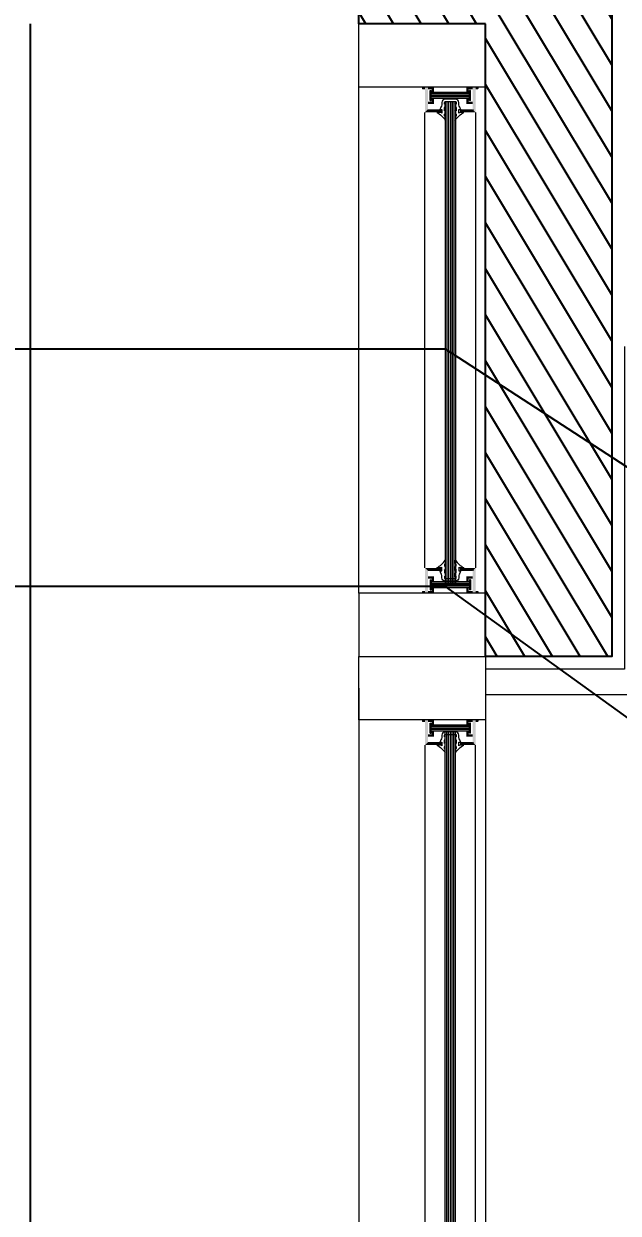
# Model space of a CAD drawing. Header units: inches. Extents: x 193287 to 241687, y 437648 to 550079.
# Drawn here: x 207929 to 208399, y 450696 to 451636 of the extents above; entities that cross this region are included whole.
import ezdxf

# ---------------------------------------------------------------- set-up
doc = ezdxf.new("R2010")
doc.units = ezdxf.units.IN
doc.header["$MEASUREMENT"] = 0
for name, color, linetype, lineweight in [('A-Dim-ID', 9, 'Continuous', 20), ('A-FLOR-SLAB', 5, 'Continuous', 40), ('A-GLAZ', 134, 'Continuous', 18), ('A-RNDR-ALUM', 1, 'Continuous', 9), ('A-RNDR-PT36', 253, 'Continuous', 20), ('CQ Marble', 6, 'Continuous', 0)]:
    doc.layers.add(name, color=color, linetype=linetype, lineweight=lineweight)
for name, color, linetype in [('CQ section wall', 3, 'Continuous'), ('CQ_callout', 34, 'Continuous'), ('Layer1', 1, 'Continuous'), ('xref grd floor$2$CQ Wall hatch_CHB', 8, 'Continuous')]:
    doc.layers.add(name, color=color, linetype=linetype)
doc.styles.add('ST9', font='romans.shx', dxfattribs={"width": 0.8})
doc.styles.get("Standard").update_dxf_attribs({"font": 'arial.ttf'})
doc.dimstyles.new('DIM-20', dxfattribs={"dimscale": 1000, "dimtxt": 0.044, "dimasz": 0.035, "dimexe": 0.022, "dimexo": 0.022, "dimgap": 0.022, "dimtad": 1, "dimdec": 0, "dimzin": 0, "dimdsep": 46, "dimtxsty": 'ST9', "dimblk1": 'ARCHTICK', "dimblk2": 'ARCHTICK', "dimsah": 1, "dimcen": 0.08800000000000001, "dimdle": 0.04, "dimclrd": 256, "dimclre": 256, "dimclrt": 3, "dimadec": 0, "dimazin": 0, "dimtfac": 1, "dimtdec": 0, "dimtix": 1, "dimtofl": 0, "dimtmove": 1, "dimatfit": 3, "dimldrblk": 'CLOSED', "dimfxl": 1, "dimtolj": 1, "dimtzin": 0, "dimarcsym": 0})
doc.dimstyles.get("Standard").update_dxf_attribs({"dimtxt": 0.18, "dimasz": 0.18, "dimexe": 0.18, "dimexo": 0.0625, "dimgap": 0.09, "dimtad": 0, "dimtih": 1, "dimtoh": 1, "dimdec": 4, "dimzin": 0, "dimdsep": 46, "dimtxsty": 'Standard', "dimcen": 0.09, "dimadec": 0, "dimazin": 0, "dimtfac": 1, "dimtdec": 4, "dimtofl": 0, "dimtmove": 0, "dimatfit": 3, "dimfxl": 1, "dimtolj": 1, "dimtzin": 0, "dimarcsym": 0})

# ---------------------------------------------------------------- blocks, each defined once
blk = doc.blocks.new('GLAZ-4')
at = {"layer": 'A-GLAZ'}
for p, q in [((-26.27995439554798, 2238.488124454743, -0.0007200283772306), (-26.27995596441906, 1858.556487338967, -0.0007200283772306)), ((-24.94528642599471, 2238.488124445256, -0.0007200283772306), (-24.94528799469117, 1858.556487348571, -0.0007200283772306)), ((-23.61061846354278, 2238.488124435709, -0.0007200283772306), (-23.61062003247207, 1858.556487358175, -0.0007200283772306)), ((-22.27595049346565, 2238.488124425872, -0.0007200283772306), (-22.2759520622203, 1858.55648736778, -0.0007200283772306)), ((-20.94128252391238, 2238.488124416617, -0.0007200283772306), (-20.94128409278346, 1858.556487377384, -0.0007200283772306)), ((-19.60661456146045, 2238.488124407071, -0.0007200283772306), (-19.60661613021511, 1858.556487386988, -0.0007200283772306)), ((-18.2719465913251, 2238.488124397351, -0.0007200283772306), (-18.27194810949731, 1858.556487396476, -0.0007200283772306)), ((-26.27995439438382, 561.5564422109746, -0.0014385510428366), (-26.27995596441906, 1741.488159153261, -0.0007200283772306)), ((-24.94528642483056, 561.5564422204625, -0.0014385510428366), (-24.9452879948076, 1741.488159143657, -0.0007200283772306)), ((-23.61061846243683, 561.5564422300084, -0.0014385510428366), (-23.61062003235566, 1741.488159133994, -0.0007200283772306)), ((-22.27595049241791, 561.5564422398456, -0.0014385510428366), (-22.2759520622203, 1741.48815912439, -0.0007200283772306)), ((-20.94128252274822, 561.5564422492172, -0.0014385510428366), (-20.94128409284167, 1741.48815911496, -0.0007200283772306)), ((-19.60661456023808, 561.5564422586467, -0.0014385510428366), (-19.60661613021511, 1741.48815910524, -0.0007200283772306)), ((-18.27194659027736, 561.5564422683092, -0.0014385510428366), (-18.27194810949731, 1741.488159095694, -0.0007200283772306))]:
    blk.add_line(p, q, dxfattribs=at)
at = {"layer": 'A-RNDR-ALUM'}
for p, q in [((-49.98927481868304, 1850.022308205138, -0.0041292365413113), (-49.98927179328166, 2250.022303576989, -0.0007200283772267)), ((-38.16279002366355, 2247.401229954034, -0.0007197793565846), (-37.49545604223385, 2247.401229949261, -0.0007197793565846)), ((-38.16279008093989, 2239.393222120649, -0.0007197793565846), (-38.16279002366355, 2247.401229954034, -0.0007197793565846)), ((-38.16279002360534, 2247.40122995287, -0.0007197793565846), (-37.49545604223385, 2247.401229948096, -0.0007197793565846)), ((-38.16279008088168, 2239.393222119601, -0.0007197793565846), (-38.16279002360534, 2247.40122995287, -0.0007197793565846)), ((-37.49545609951019, 2239.393222115992, -0.0007197793565846), (-37.49545604223385, 2247.401229949261, -0.0007197793565846)), ((-37.49545609951019, 2239.39322211477, -0.0007197793565846), (-37.49545604223385, 2247.401229948096, -0.0007197793565846)), ((-36.01705240318552, 2247.401229938667, -0.0007197793565846), (-35.34971841453808, 2247.401229934069, -0.0007197793565846)), ((-36.01705240324372, 2247.401229937445, -0.0007197793565846), (-35.34971841447987, 2247.401229932788, -0.0007197793565846)), ((-6.389109173323959, 2247.401229726849, -0.0007197793565846), (-7.056443162087816, 2247.40122973168, -0.0007197793565846)), ((-7.056443219422362, 2239.393221898354, -0.0007197793565846), (-7.056443162087816, 2247.40122973168, -0.0007197793565846)), ((-6.389109173556787, 2247.401229725511, -0.0007197793565846), (-7.056443162262437, 2247.401229730342, -0.0007197793565846)), ((-7.056443219655192, 2239.393221897015, -0.0007197793565846), (-7.056443162262437, 2247.401229730342, -0.0007197793565846)), ((-6.389109230658505, 2239.393221893406, -0.0007197793565846), (-6.389109173323959, 2247.401229726849, -0.0007197793565846)), ((-6.389109230716713, 2239.393221892358, -0.0007197793565846), (-6.389109173556787, 2247.401229725511, -0.0007197793565846)), ((49.98927492252551, 1850.022308205138, -0.0041292365413113), (49.98927813692715, 2250.044610656565, -0.0007199038669056)), ((-38.16279008093989, 2239.393222120649, -0.0007197793565846), (-37.49545609951019, 2239.393222115992, -0.0007197793565846)), ((-38.16279008088168, 2239.393222119601, -0.0007197793565846), (-37.49545609951019, 2239.39322211477, -0.0007197793565846)), ((-37.49545605422464, 2245.732895009569, -0.0007197793565846), (-7.056443174078593, 2245.732894792047, -0.0007197793565846)), ((-37.49545605428284, 2245.7328950105, -0.0007197793565846), (-7.056443174311423, 2245.73289479257, -0.0007197793565846)), ((-37.49545606254833, 2244.565060507099, -0.0007197793565846), (-7.056443182635121, 2244.565060288762, -0.0007197793565846)), ((-37.49545606249011, 2244.565060505993, -0.0007197793565846), (-7.056443182576912, 2244.565060288588, -0.0007197793565846)), ((-37.49545607093023, 2243.397226061672, -0.0007197793565846), (-7.0564431908424, 2243.397225843859, -0.0007197793565846)), ((-37.49545607093023, 2243.397226060624, -0.0007197793565846), (-7.056443190725986, 2243.397225842113, -0.0007197793565846)), ((-37.49545607931214, 2242.229391558154, -0.0007197793565846), (-7.056443199224303, 2242.229391339876, -0.0007197793565846)), ((-37.49545607937035, 2242.229391557048, -0.0007197793565846), (-7.056443199166097, 2242.229391338886, -0.0007197793565846)), ((-37.49545608751942, 2241.061557112669, -0.0007197793565846), (-7.056443207547997, 2241.06155689538, -0.0007197793565846)), ((-37.49545608751942, 2241.061557111447, -0.0007197793565846), (-7.056443207664414, 2241.061556894099, -0.0007197793565846)), ((-36.01705246052006, 2239.393222105457, -0.0007197793565846), (-35.34971847163979, 2239.393222100684, -0.0007197793565846)), ((-36.01705246052006, 2239.393222104176, -0.0007197793565846), (-35.34971847181441, 2239.393222099461, -0.0007197793565846)), ((-6.389109230658505, 2239.393221893406, -0.0007197793565846), (-7.056443219422362, 2239.393221898354, -0.0007197793565846)), ((-6.389109230716713, 2239.393221892358, -0.0007197793565846), (-7.056443219655192, 2239.393221897015, -0.0007197793565846)), ((-38.16279008070706, 1860.651389662467, -0.0007197793565846), (-37.49545609927736, 1860.65138966724, -0.0007197793565846)), ((-38.16279008070706, 1860.651389662467, -0.0007197793565846), (-38.16279002343072, 1852.643381829315, -0.0007197793565846)), ((-38.16279008076526, 1860.651389663631, -0.0007197793565846), (-37.49545609939378, 1860.651389668463, -0.0007197793565846)), ((-38.16279008076526, 1860.651389663631, -0.0007197793565846), (-38.16279002354713, 1852.643381830304, -0.0007197793565846)), ((-38.16279002343072, 1852.643381829315, -0.0007197793565846), (-37.49545604200103, 1852.643381833972, -0.0007197793565846)), ((-38.16279002354713, 1852.643381830304, -0.0007197793565846), (-37.49545604217565, 1852.643381835077, -0.0007197793565846)), ((-37.49545609927736, 1860.65138966724, -0.0007197793565846), (-37.49545604200103, 1852.643381833972, -0.0007197793565846)), ((-37.49545609939378, 1860.651389668463, -0.0007197793565846), (-37.49545604217565, 1852.643381835077, -0.0007197793565846)), ((-37.49545608746121, 1858.983054670505, -0.0007197793565846), (-7.056443207489793, 1858.983054887794, -0.0007197793565846)), ((-37.495456087403, 1858.983054671844, -0.0007197793565846), (-7.056443207431581, 1858.983054889133, -0.0007197793565846)), ((-37.4954560791375, 1857.815220225137, -0.0007197793565846), (-7.056443199107889, 1857.815220443357, -0.0007197793565846)), ((-37.4954560791375, 1857.815220226126, -0.0007197793565846), (-7.056443199166097, 1857.815220444463, -0.0007197793565846)), ((-37.49545607087203, 1856.647385721618, -0.0007197793565846), (-7.056443190667777, 1856.647385939315, -0.0007197793565846)), ((-37.4954560706974, 1856.647385722608, -0.0007197793565846), (-7.056443190667777, 1856.647385941294, -0.0007197793565846)), ((-37.49545606254833, 1855.479551276192, -0.0007197793565846), (-7.05644318240229, 1855.479551494471, -0.0007197793565846)), ((-37.49545606249011, 1855.479551277239, -0.0007197793565846), (-7.056443182460497, 1855.479551494529, -0.0007197793565846)), ((-37.49545605416643, 1854.311716773663, -0.0007197793565846), (-7.056443174020388, 1854.311716991128, -0.0007197793565846)), ((-37.49545605405001, 1854.311716772791, -0.0007197793565846), (-7.056443174195008, 1854.311716990778, -0.0007197793565846)), ((-36.01705246040365, 1860.651389677776, -0.0007197793565846), (-35.34971847158157, 1860.651389682607, -0.0007197793565846)), ((-36.01705246046186, 1860.651389679057, -0.0007197793565846), (-35.34971847181441, 1860.651389683713, -0.0007197793565846)), ((-36.0170524030691, 1852.643381844391, -0.0007197793565846), (-35.34971841436345, 1852.643381849164, -0.0007197793565846)), ((-36.01705240312732, 1852.643381845788, -0.0007197793565846), (-35.34971841436345, 1852.643381850503, -0.0007197793565846)), ((-6.389109230542087, 1860.651389889827, -0.0007197793565846), (-7.056443219364156, 1860.651389884937, -0.0007197793565846)), ((-7.056443219364156, 1860.651389884937, -0.0007197793565846), (-7.056443162087816, 1852.64338205161, -0.0007197793565846)), ((-6.389109230600297, 1860.651389890816, -0.0007197793565846), (-7.056443219305947, 1860.651389886217, -0.0007197793565846)), ((-7.056443219305947, 1860.651389886217, -0.0007197793565846), (-7.056443162146023, 1852.643382052949, -0.0007197793565846)), ((-6.389109173323959, 1852.643382056383, -0.0007197793565846), (-7.056443162087816, 1852.64338205161, -0.0007197793565846)), ((-6.389109173440374, 1852.64338205778, -0.0007197793565846), (-7.056443162146023, 1852.643382052949, -0.0007197793565846)), ((-6.389109230542087, 1860.651389889827, -0.0007197793565846), (-6.389109173323959, 1852.643382056383, -0.0007197793565846)), ((-6.389109230600297, 1860.651389890816, -0.0007197793565846), (-6.389109173440374, 1852.64338205778, -0.0007197793565846)), ((-49.98927481874124, 1775.000035837118, -0.0041292365413113), (-49.98927179211751, 550.0222630887874, -0.0014385510428326)), ((49.98927492240909, 1775.022342916752, -0.0041291120309863), (49.98927813803311, 549.9999560091528, -0.0014384265325116)), ((-38.16279002331429, 1747.401264662971, -0.0007197793565846), (-37.49545604211744, 1747.401264658256, -0.0007197793565846)), ((-38.16279008070706, 1739.39325682976, -0.0007197793565846), (-38.16279002331429, 1747.401264662971, -0.0007197793565846)), ((-38.16279002337251, 1747.401264661865, -0.0007197793565846), (-37.49545604211744, 1747.40126465715, -0.0007197793565846)), ((-38.16279008076526, 1739.393256828538, -0.0007197793565846), (-38.16279002337251, 1747.401264661865, -0.0007197793565846)), ((-38.16279008070706, 1739.39325682976, -0.0007197793565846), (-37.495456099452, 1739.393256824871, -0.0007197793565846)), ((-38.16279008076526, 1739.393256828538, -0.0007197793565846), (-37.49545609951019, 1739.393256823707, -0.0007197793565846)), ((-37.495456099452, 1739.393256824871, -0.0007197793565846), (-37.49545604211744, 1747.401264658256, -0.0007197793565846)), ((-37.49545609951019, 1739.393256823707, -0.0007197793565846), (-37.49545604211744, 1747.40126465715, -0.0007197793565846)), ((-37.49545605422464, 1745.732929718622, -0.0007197793565846), (-7.056443174078593, 1745.732929500984, -0.0007197793565846)), ((-37.49545605405001, 1745.732929719379, -0.0007197793565846), (-7.056443174195008, 1745.732929501449, -0.0007197793565846)), ((-37.49545606260654, 1744.565095215978, -0.0007197793565846), (-7.05644318240229, 1744.565094997641, -0.0007197793565846)), ((-37.49545606249011, 1744.56509521493, -0.0007197793565846), (-7.05644318240229, 1744.565094997524, -0.0007197793565846)), ((-37.49545607087203, 1743.397260770725, -0.0007197793565846), (-7.056443190784191, 1743.397260552796, -0.0007197793565846)), ((-37.49545607075561, 1743.397260769561, -0.0007197793565846), (-7.056443190667777, 1743.397260550992, -0.0007197793565846)), ((-37.49545607925393, 1742.229426267149, -0.0007197793565846), (-7.056443199224303, 1742.229426048812, -0.0007197793565846)), ((-37.49545607925393, 1742.229426266044, -0.0007197793565846), (-7.056443199166097, 1742.229426047765, -0.0007197793565846)), ((-37.49545608751942, 1741.061591821606, -0.0007197793565846), (-7.056443207547997, 1741.061591604375, -0.0007197793565846)), ((-37.49545608757762, 1741.061591820384, -0.0007197793565846), (-7.056443207373376, 1741.061591603036, -0.0007197793565846)), ((-36.0170524030691, 1747.401264647662, -0.0007197793565846), (-35.34971841442166, 1747.401264643005, -0.0007197793565846)), ((-36.01705240324372, 1747.401264646323, -0.0007197793565846), (-35.34971841436345, 1747.401264641724, -0.0007197793565846)), ((-36.01705246046186, 1739.393256814452, -0.0007197793565846), (-35.34971847152339, 1739.393256809679, -0.0007197793565846)), ((-36.01705246034543, 1739.393256813171, -0.0007197793565846), (-35.34971847175621, 1739.393256808398, -0.0007197793565846)), ((-6.389109173265751, 1747.401264435728, -0.0007197793565846), (-7.056443162029607, 1747.401264440559, -0.0007197793565846)), ((-7.056443219305947, 1739.393256607291, -0.0007197793565846), (-7.056443162029607, 1747.401264440559, -0.0007197793565846)), ((-6.389109173265751, 1747.401264434447, -0.0007197793565846), (-7.056443162146023, 1747.401264439278, -0.0007197793565846)), ((-7.056443219364156, 1739.393256605952, -0.0007197793565846), (-7.056443162146023, 1747.401264439278, -0.0007197793565846)), ((-6.389109230542087, 1739.393256602343, -0.0007197793565846), (-7.056443219305947, 1739.393256607291, -0.0007197793565846)), ((-6.389109230658505, 1739.393256601294, -0.0007197793565846), (-7.056443219364156, 1739.393256605952, -0.0007197793565846)), ((-6.389109230542087, 1739.393256602343, -0.0007197793565846), (-6.389109173265751, 1747.401264435728, -0.0007197793565846)), ((-6.389109230658505, 1739.393256601294, -0.0007197793565846), (-6.389109173265751, 1747.401264434447, -0.0007197793565846))]:
    blk.add_line(p, q, dxfattribs=at)
at = {"layer": 'A-RNDR-ALUM', "elevation": -0.0041292365413113}
for points in [[(-49.98927481885766, 2250.022303578036), (49.9892749223509, 2250.022303578154), (49.98927487072069, 2300.022288537235), (-49.98927487048786, 2300.022288537177)], [(-49.98927481868304, 1850.022308205138), (49.98927492252551, 1850.022308205138), (49.98927487083711, 1800.022323246056), (-49.98927487042966, 1800.022323246056)], [(-49.98927481868304, 1750.022338286973), (49.98927492252551, 1750.022338287031), (49.98927487083711, 1800.022323246056), (-49.98927487042966, 1800.022323246172)]]:
    blk.add_lwpolyline(points, close=True, dxfattribs=at)
at = {"layer": 'A-RNDR-ALUM', "const_width": 0.927594236810144, "elevation": -0.0007197793565846}
for points in [[(-43.69363499921747, 2248.639873247012, -0.4142135623730951), (-44.16410545428514, 2249.110343708773)], [(-43.69363499921747, 2248.639873245906, -0.4142135623730951), (-44.16410545411053, 2249.110343707609)], [(-0.7173264738521539, 2248.623073523399, 0.4142135623730951), (-0.2468560124980286, 2249.093543978583)], [(-0.7173264738521539, 2248.623073522351, 0.4142135623730951), (-0.2468560124398209, 2249.093543977477)], [(-43.69363499910105, 1851.404738536221, 0.4142135623730951), (-44.16410545411053, 1850.934268074459)], [(-43.69363499898463, 1851.404738537385, 0.4142135623730951), (-44.16410545411053, 1850.934268075565)], [(-0.7173264736775309, 1851.421538259834, -0.4142135623730951), (-0.2468560124398209, 1850.95106780465)], [(-0.7173264736775309, 1851.421538260882, -0.4142135623730951), (-0.2468560123816132, 1850.951067805814)], [(-43.69363499910105, 1748.639907956007, -0.4142135623730951), (-44.16410545411053, 1749.11037841771)], [(-43.69363499898463, 1748.639907954901, -0.4142135623730951), (-44.16410545411053, 1749.110378416662)], [(-0.7173264736193234, 1748.623108232336, 0.4142135623730951), (-0.2468560123816132, 1749.093578687578)], [(-0.7173264735611156, 1748.62310823123, 0.4142135623730951), (-0.2468560124398209, 1749.093578686414)]]:
    blk.add_lwpolyline(points, format="xyb", dxfattribs=at)
at = {"layer": 'A-RNDR-ALUM', "elevation": -0.0041289875206653}
for points in [[(-14.00100916583324, 2232.41238218511), (-15.60261072550202, 2232.412382196635), (-15.60261074628215, 2229.492137078778, -0.0155525880924592), (-14.7753579103155, 2230.009979850672), (-11.59860684286104, 2230.009979828086, 0.1043043731108854), (-18.27194671926554, 2223.901338047522), (-18.27194670093013, 2226.481355289056, -0.0160355215991069), (-17.60461271245731, 2227.2344921818), (-17.60461270366795, 2228.481005052861), (-18.27194668189622, 2229.148339041043), (-18.27194666175637, 2231.979597350524), (-17.60461268341169, 2231.31226336211), (-17.60461266629863, 2233.686210122949), (-18.2719466445269, 2234.353544110549), (-18.27194662438705, 2237.184802420438), (-17.6046126462752, 2236.517468432081), (-17.60461261548335, 2237.820790400845, 0.4142135623730943), (-18.27194659371162, 2238.488124388736), (-26.27995439374354, 2238.488124446071, 0.4142135623730959), (-26.94728838157607, 2237.820790467726), (-26.94728841236794, 2236.517468499078), (-26.27995442447718, 2237.184802477714), (-26.27995444461703, 2234.353544167941), (-26.94728843262419, 2233.686210189713), (-26.94728844967904, 2231.312263429165), (-26.27995446161368, 2231.979597407975), (-26.27995448198635, 2229.148339098378), (-26.94728846970247, 2228.481005119625), (-26.94728847878288, 2227.234492248507, -0.0160355215991069), (-26.27995450084564, 2226.481355346157), (-26.27995451970492, 2223.901338104857, 0.1043043731108854), (-32.95329430873972, 2230.009979980823), (-29.77654324186733, 2230.009979958064, -0.0155525880924592), (-28.94929041265277, 2229.49213717418), (-28.94929039193085, 2232.412382292096), (-30.55089195148321, 2232.412382303504, 0.0216463737862068), (-28.94929036666872, 2235.941006879439), (-28.94929033180233, 2237.820790482161, -0.4142135623730379), (-26.27995437936625, 2240.490126396238), (-18.27194657939253, 2240.49012633902, -0.4142135623730357), (-15.6026106653153, 2237.820790386409), (-15.60261070018168, 2235.94100678392, 0.021646373786206)], [(-14.00100916565861, 1867.632229598122), (-15.6026107253856, 1867.632229586597), (-15.60261074622394, 1870.552474704454, 0.0155525880924592), (-14.7753579102573, 1870.034631932561), (-11.59860684268642, 1870.034631955205, -0.1043043731108854), (-18.27194671926554, 1876.143273735768), (-18.27194670081371, 1873.563256494235, 0.0160355215991069), (-17.60461271245731, 1872.81011960149), (-17.60461270349332, 1871.563606730488), (-18.27194668177981, 1870.896272742131), (-18.27194666152354, 1868.065014432825), (-17.60461268329527, 1868.732348421006), (-17.60461266624043, 1866.358401660342), (-18.2719466445269, 1865.691067672625), (-18.27194662415422, 1862.859809362795), (-17.60461264610057, 1863.527143351035), (-17.60461261530872, 1862.223821382445, -0.4142135623730943), (-18.27194659347879, 1861.556487394497), (-26.27995439362712, 1861.556487337219, -0.4142135623730959), (-26.94728838145966, 1862.223821315623), (-26.94728841213509, 1863.527143284154), (-26.27995442441898, 1862.85980930546), (-26.27995444461703, 1865.691067615291), (-26.94728843250778, 1866.358401593519), (-26.94728844950442, 1868.732348354126), (-26.27995446155547, 1868.065014375314), (-26.27995448192815, 1870.896272684855), (-26.94728846970247, 1871.563606663607), (-26.94728847878288, 1872.810119534784, 0.0160355215991069), (-26.27995450084564, 1873.563256437133), (-26.27995451941388, 1876.143273678375, -0.1043043731108854), (-32.9532943086233, 1870.034631802409), (-29.7765432416345, 1870.034631825168, 0.0155525880924592), (-28.94929041247815, 1870.552474608994), (-28.94929039163981, 1867.632229491137), (-30.55089195148321, 1867.632229479786, -0.0216463737862068), (-28.9492903664941, 1864.103604903794), (-28.94929033174412, 1862.22382130113, 0.4142135623730379), (-26.27995437924983, 1859.554485387052), (-18.27194657921791, 1859.554485444328, 0.4142135623730357), (-15.60261066525709, 1862.223821396706), (-15.60261069994885, 1864.103604999371, -0.021646373786206)], [(-14.00100916565861, 1732.412416894105), (-15.60261072532739, 1732.41241690563), (-15.60261074622394, 1729.492171787715, -0.0155525880924592), (-14.77535791019909, 1730.01001455949), (-11.59860684286104, 1730.010014536965, 0.1043043731108854), (-18.27194671926554, 1723.90137275646), (-18.27194670075551, 1726.481389997992, -0.0160355215991069), (-17.6046127123991, 1727.234526890679), (-17.60461270349332, 1728.481039761682), (-18.27194668177981, 1729.148373749922), (-18.27194666158175, 1731.979632059403), (-17.60461268329527, 1731.31229807128), (-17.60461266635684, 1733.686244831886), (-18.2719466445269, 1734.353578819544), (-18.27194662427064, 1737.184837129432), (-17.60461264615878, 1736.517503141076), (-17.60461261536693, 1737.82082510984, 0.4142135623730943), (-18.2719465935952, 1738.488159097673), (-26.27995439374354, 1738.488159155065, 0.4142135623730959), (-26.94728838140145, 1737.820825176663), (-26.9472884121933, 1736.517503208015), (-26.27995442436077, 1737.184837186767), (-26.27995444461703, 1734.353578876878), (-26.94728843244957, 1733.686244898709), (-26.94728844950442, 1731.312298138044), (-26.27995446161368, 1731.979632116854), (-26.27995448198635, 1729.148373807431), (-26.94728846976068, 1728.481039828504), (-26.94728847872466, 1727.234526957501, -0.0160355215991069), (-26.27995450084564, 1726.481390055153), (-26.27995451947209, 1723.901372813853, 0.1043043731108854), (-32.95329430879792, 1730.01001468976), (-29.77654324180912, 1730.010014666943, -0.0155525880924592), (-28.94929041259457, 1729.492171883175), (-28.94929039175622, 1732.412417001091), (-30.55089195154142, 1732.412417012441, 0.0216463737862068), (-28.9492903664941, 1735.941041588434), (-28.94929033174412, 1737.820825191098, -0.4142135623730379), (-26.27995437924983, 1740.490161105117), (-18.27194657933432, 1740.490161047899, -0.4142135623730357), (-15.60261066525709, 1737.820825095463), (-15.60261070000706, 1735.941041492857, 0.021646373786206)]]:
    blk.add_lwpolyline(points, format="xyb", close=True, dxfattribs=at)
at = {"layer": 'A-RNDR-ALUM'}
for points in [[(-44.62790256232255, 2250.044611304533, -0.0007197793565846), (-44.62790256895821, 2249.110343713197, -0.0007197793565846), (-42.22550022555513, 2250.044611287303, -0.0007197793565846), (-43.69363499229075, 2249.110343706619, -0.0007197793565846)], [(-44.62790256232255, 2250.044611303136, -0.0007197793565846), (-44.62790256895821, 2249.110343711975, -0.0007197793565846), (-42.22550022555513, 2250.044611286081, -0.0007197793565846), (-43.69363499229075, 2249.110343705397, -0.0007197793565846)], [(-42.22550022555513, 2250.044611287303, -0.0007197793565846), (-43.69363499229075, 2249.110343706619, -0.0007197793565846), (-42.22550023911753, 2248.176076104923, -0.0007197793565846), (-43.69363499904284, 2248.176076115342, -0.0007197793565846)], [(-42.22550022555513, 2250.044611286081, -0.0007197793565846), (-43.69363499229075, 2249.110343705397, -0.0007197793565846), (-42.22550023900111, 2248.176076103584, -0.0007197793565846), (-43.69363499898463, 2248.176076114352, -0.0007197793565846)], [(-36.88682837400121, 2248.176076066797, -0.0007197793565846), (-35.01829320727849, 2250.044611235848, -0.0007197793565846), (-39.82309790200088, 2248.17607608781, -0.0007197793565846), (-39.82309788849671, 2250.04461127019, -0.0007197793565846)], [(-36.88682837405941, 2248.176076065458, -0.0007197793565846), (-35.01829320716206, 2250.044611234567, -0.0007197793565846), (-39.82309790182626, 2248.176076086413, -0.0007197793565846), (-39.82309788838029, 2250.04461126891, -0.0007197793565846)], [(-36.88682838930982, 2246.04060736153, -0.0007197793565846), (-35.01829323580023, 2246.040607348201, -0.0007197793565846), (-36.88682837400121, 2248.176076066797, -0.0007197793565846), (-35.01829320727849, 2250.044611235848, -0.0007197793565846)], [(-36.88682838936804, 2246.040607360483, -0.0007197793565846), (-35.01829323580023, 2246.040607347153, -0.0007197793565846), (-36.88682837405941, 2248.176076065458, -0.0007197793565846), (-35.01829320716206, 2250.044611234567, -0.0007197793565846)], [(-7.524133104481733, 2248.176075856667, -0.0007197793565846), (-9.392668244428931, 2250.044611052494, -0.0007197793565846), (-4.587863584107251, 2248.176075835829, -0.0007197793565846), (-4.587863570603076, 2250.044611018151, -0.0007197793565846)], [(-7.524133119790349, 2246.040607151401, -0.0007197793565846), (-9.392668272950681, 2246.040607164905, -0.0007197793565846), (-7.524133104481733, 2248.176075856667, -0.0007197793565846), (-9.392668244428931, 2250.044611052494, -0.0007197793565846)], [(-7.524133119848557, 2246.040607150527, -0.0007197793565846), (-9.392668272950681, 2246.040607163799, -0.0007197793565846), (-7.524133104365318, 2248.176075855445, -0.0007197793565846), (-9.392668244370725, 2250.044611051213, -0.0007197793565846)], [(-7.524133104365318, 2248.176075855445, -0.0007197793565846), (-9.392668244370725, 2250.044611051213, -0.0007197793565846), (-4.587863584107251, 2248.176075834315, -0.0007197793565846), (-4.587863570661284, 2250.044611016929, -0.0007197793565846)], [(-2.185461226385084, 2250.044611000805, -0.0007197793565846), (-0.7173264723969623, 2249.11034339905, -0.0007197793565846), (-2.185461239772848, 2248.176075818599, -0.0007197793565846), (-0.7173264792654666, 2248.176075807889, -0.0007197793565846)], [(0.2169411102659069, 2250.044610983692, -0.0007197793565846), (0.2169411035720259, 2249.110343392356, -0.0007197793565846), (-2.185461226385084, 2250.044611000805, -0.0007197793565846), (-0.7173264723969623, 2249.11034339905, -0.0007197793565846)], [(-2.185461226326879, 2250.044610999641, -0.0007197793565846), (-0.7173264725133777, 2249.110343397886, -0.0007197793565846), (-2.185461239714641, 2248.176075817144, -0.0007197793565846), (-0.7173264793236741, 2248.176075806725, -0.0007197793565846)], [(0.2169411100912839, 2250.044610982295, -0.0007197793565846), (0.2169411035720259, 2249.110343391367, -0.0007197793565846), (-2.185461226326879, 2250.044610999641, -0.0007197793565846), (-0.7173264725133777, 2249.110343397886, -0.0007197793565846)], [(-39.82309798384085, 2236.697931586707, -0.0007197793565846), (-39.8230979704531, 2238.566466769262, -0.0007197793565846), (-35.01829330268082, 2236.697931552422, -0.0007197793565846), (-36.88682844280265, 2238.566466748249, -0.0007197793565846)], [(-39.82309798384085, 2236.697931585659, -0.0007197793565846), (-39.82309797056951, 2238.566466768039, -0.0007197793565846), (-35.01829330262263, 2236.6979315512, -0.0007197793565846), (-36.88682844274445, 2238.566466747085, -0.0007197793565846)], [(-36.88682842731942, 2240.701935453282, -0.0007197793565846), (-35.01829327392625, 2240.701935440011, -0.0007197793565846), (-36.88682844280265, 2238.566466748249, -0.0007197793565846), (-35.01829330268082, 2236.697931552422, -0.0007197793565846)], [(-36.88682842731942, 2240.701935452118, -0.0007197793565846), (-35.01829327410087, 2240.701935438789, -0.0007197793565846), (-36.88682844274445, 2238.566466747085, -0.0007197793565846), (-35.01829330262263, 2236.6979315512, -0.0007197793565846)], [(-7.524133157916367, 2240.701935243269, -0.0007197793565846), (-9.392668311367741, 2240.701935256657, -0.0007197793565846), (-7.524133173283186, 2238.566466538236, -0.0007197793565846), (-9.392668339831287, 2236.697931369127, -0.0007197793565846)], [(-7.52413315779995, 2240.701935241988, -0.0007197793565846), (-9.392668311251327, 2240.701935255434, -0.0007197793565846), (-7.524133173283186, 2238.566466536955, -0.0007197793565846), (-9.392668339947702, 2236.697931367904, -0.0007197793565846)], [(-4.587863666063638, 2236.697931334667, -0.0007197793565846), (-4.587863652617668, 2238.566466517048, -0.0007197793565846), (-9.392668339831287, 2236.697931369127, -0.0007197793565846), (-7.524133173283186, 2238.566466538236, -0.0007197793565846)], [(-4.587863666005432, 2236.69793133362, -0.0007197793565846), (-4.587863652617668, 2238.566466515884, -0.0007197793565846), (-9.392668339947702, 2236.697931367904, -0.0007197793565846), (-7.524133173283186, 2238.566466536955, -0.0007197793565846)], [(-40.6486265542335, 2232.411793960375, -0.0007200283772306), (-40.64862656273179, 2231.210592788295, -0.0007200283772306), (-29.91912160877837, 2232.411793883541, -0.0007200283772306), (-29.91912161745131, 2231.210592711402, -0.0007200283772306)], [(-40.64862655405886, 2232.411793959327, -0.0007200283772306), (-40.64862656278999, 2231.210592787247, -0.0007200283772306), (-29.91912160883657, 2232.411793882377, -0.0007200283772306), (-29.9191216173931, 2231.210592710413, -0.0007200283772306)], [(-40.64862656278999, 2231.211181209656, -0.0007200283772306), (-40.64862657146296, 2230.009980037459, -0.0007200283772306), (-29.91912161750952, 2231.211181132763, -0.0007200283772306), (-29.91912162612425, 2230.009979960742, -0.0007200283772306)], [(-40.64862656278999, 2231.211181208375, -0.0007200283772306), (-40.64862657128831, 2230.009980036295, -0.0007200283772306), (-29.91912161745131, 2231.211181131541, -0.0007200283772306), (-29.91912162600783, 2230.009979959461, -0.0007200283772306)], [(-4.320930956921072, 2232.411793700594, -0.0007200283772306), (-4.320930965477598, 2231.210592528456, -0.0007200283772306), (-15.05043590272544, 2232.411793777254, -0.0007200283772306), (-15.05043591139838, 2231.210592605174, -0.0007200283772306)], [(-4.320930956746452, 2232.411793699313, -0.0007200283772306), (-4.320930965477598, 2231.210592527408, -0.0007200283772306), (-15.05043590272544, 2232.411793776089, -0.0007200283772306), (-15.05043591139838, 2231.210592603893, -0.0007200283772306)], [(-4.320930965535808, 2231.211180949584, -0.0007200283772306), (-4.320930973975919, 2230.009979777504, -0.0007200283772306), (-15.05043591139838, 2231.211181026418, -0.0007200283772306), (-15.0504359198967, 2230.00997985428, -0.0007200283772306)], [(-4.320930965477598, 2231.211180948536, -0.0007200283772306), (-4.320930974034125, 2230.00997977634, -0.0007200283772306), (-15.05043591151479, 2231.211181025312, -0.0007200283772306), (-15.0504359199549, 2230.009979853232, -0.0007200283772306)], [(-40.64862656267361, 1868.833430573635, -0.0007200283772306), (-40.64862657128831, 1870.034631745773, -0.0007200283772306), (-29.91912161721848, 1868.833430650527, -0.0007200283772306), (-29.91912162600783, 1870.034631822375, -0.0007200283772306)], [(-40.64862656267361, 1868.833430574857, -0.0007200283772306), (-40.6486265712301, 1870.034631746937, -0.0007200283772306), (-29.9191216173931, 1868.833430651692, -0.0007200283772306), (-29.91912162594963, 1870.034631823772, -0.0007200283772306)], [(-40.64862655411707, 1867.632817822858, -0.0007200283772306), (-40.64862656255718, 1868.834018994879, -0.0007200283772306), (-29.91912160877837, 1867.63281789975, -0.0007200283772306), (-29.91912161727669, 1868.83401907183, -0.0007200283772306)], [(-40.64862655405886, 1867.632817823963, -0.0007200283772306), (-40.64862656261539, 1868.834018996102, -0.0007200283772306), (-29.91912160877837, 1867.632817900914, -0.0007200283772306), (-29.91912161721848, 1868.834019072878, -0.0007200283772306)], [(-39.82309798372444, 1863.346680196526, -0.0007197793565846), (-39.82309797039489, 1861.478145014029, -0.0007197793565846), (-35.01829330262263, 1863.346680230694, -0.0007197793565846), (-36.88682844251161, 1861.478145034925, -0.0007197793565846)], [(-39.82309798384085, 1863.346680197632, -0.0007197793565846), (-39.82309797039489, 1861.478145015193, -0.0007197793565846), (-35.018293302448, 1863.346680232091, -0.0007197793565846), (-36.88682844251161, 1861.478145036148, -0.0007197793565846)], [(-36.88682842714479, 1859.342676329892, -0.0007197793565846), (-35.01829327369343, 1859.342676343163, -0.0007197793565846), (-36.88682844251161, 1861.478145034925, -0.0007197793565846), (-35.01829330262263, 1863.346680230694, -0.0007197793565846)], [(-36.886828427203, 1859.342676331056, -0.0007197793565846), (-35.01829327386804, 1859.342676344444, -0.0007197793565846), (-36.88682844251161, 1861.478145036148, -0.0007197793565846), (-35.018293302448, 1863.346680232091, -0.0007197793565846)], [(-4.32093096524477, 1868.833430833649, -0.0007200283772306), (-4.320930973917712, 1870.034632005729, -0.0007200283772306), (-15.05043591128196, 1868.833430756873, -0.0007200283772306), (-15.05043591983849, 1870.034631929011, -0.0007200283772306)], [(-4.320930965302975, 1868.833430834813, -0.0007200283772306), (-4.320930973859502, 1870.034632006951, -0.0007200283772306), (-15.05043591122376, 1868.833430757979, -0.0007200283772306), (-15.05043591972208, 1870.034631930001, -0.0007200283772306)], [(-4.320930956804658, 1867.632818082813, -0.0007200283772306), (-4.320930965419393, 1868.834019254835, -0.0007200283772306), (-15.05043590249261, 1867.632818005979, -0.0007200283772306), (-15.05043591122376, 1868.834019178059, -0.0007200283772306)], [(-4.320930956746452, 1867.632818083977, -0.0007200283772306), (-4.32093096524477, 1868.834019255882, -0.0007200283772306), (-15.05043590255082, 1867.632818007201, -0.0007200283772306), (-15.05043591116555, 1868.83401917934, -0.0007200283772306)], [(-4.587863666005432, 1863.346680448565, -0.0007197793565846), (-4.587863652501254, 1861.478145266184, -0.0007197793565846), (-9.392668339656664, 1863.346680414222, -0.0007197793565846), (-7.524133173166772, 1861.478145244997, -0.0007197793565846)], [(-7.52413315779995, 1859.34267654008, -0.0007197793565846), (-9.392668311076703, 1859.342676526576, -0.0007197793565846), (-7.524133173166772, 1861.478145244997, -0.0007197793565846), (-9.392668339656664, 1863.346680414222, -0.0007197793565846)], [(-4.587863665889016, 1863.346680449613, -0.0007197793565846), (-4.587863652501254, 1861.478145267349, -0.0007197793565846), (-9.392668339831287, 1863.346680415329, -0.0007197793565846), (-7.524133173283186, 1861.478145246335, -0.0007197793565846)], [(-7.524133157683535, 1859.342676541128, -0.0007197793565846), (-9.392668311018495, 1859.342676527915, -0.0007197793565846), (-7.524133173283186, 1861.478145246335, -0.0007197793565846), (-9.392668339831287, 1863.346680415329, -0.0007197793565846)], [(-42.22550022538053, 1850.000000495871, -0.0007197793565846), (-43.69363499229075, 1850.934268076496, -0.0007197793565846), (-42.22550023894291, 1851.86853567831, -0.0007197793565846), (-43.69363499892641, 1851.868535667891, -0.0007197793565846)], [(-42.22550022543873, 1850.000000497093, -0.0007197793565846), (-43.69363499223253, 1850.934268077836, -0.0007197793565846), (-42.22550023876828, 1851.86853567959, -0.0007197793565846), (-43.69363499886822, 1851.868535668938, -0.0007197793565846)], [(-36.88682837388479, 1851.868535716436, -0.0007197793565846), (-35.01829320698745, 1850.000000547385, -0.0007197793565846), (-39.82309790165164, 1851.868535695423, -0.0007197793565846), (-39.82309788832207, 1850.000000513042, -0.0007197793565846)], [(-36.88682837388479, 1851.868535717833, -0.0007197793565846), (-35.01829320704564, 1850.000000548724, -0.0007197793565846), (-39.82309790176804, 1851.868535696704, -0.0007197793565846), (-39.82309788832207, 1850.000000514323, -0.0007197793565846)], [(-36.88682838913519, 1854.004004421818, -0.0007197793565846), (-35.01829323562561, 1854.004004435031, -0.0007197793565846), (-36.88682837388479, 1851.868535716436, -0.0007197793565846), (-35.01829320698745, 1850.000000547385, -0.0007197793565846)], [(-36.88682838913519, 1854.004004422692, -0.0007197793565846), (-35.01829323568382, 1854.004004436196, -0.0007197793565846), (-36.88682837388479, 1851.868535717833, -0.0007197793565846), (-35.01829320704564, 1850.000000548724, -0.0007197793565846)], [(-7.524133119673933, 1854.004004631773, -0.0007197793565846), (-9.392668272892477, 1854.004004618386, -0.0007197793565846), (-7.524133104365318, 1851.868535926566, -0.0007197793565846), (-9.392668244254306, 1850.000000730623, -0.0007197793565846)], [(-7.524133119557518, 1854.004004632705, -0.0007197793565846), (-9.392668272834273, 1854.004004619433, -0.0007197793565846), (-7.524133104248903, 1851.868535927846, -0.0007197793565846), (-9.392668244137894, 1850.000000732019, -0.0007197793565846)], [(-7.524133104365318, 1851.868535926566, -0.0007197793565846), (-9.392668244254306, 1850.000000730623, -0.0007197793565846), (-4.587863583932628, 1851.86853594752, -0.0007197793565846), (-4.587863570428453, 1850.000000765081, -0.0007197793565846)], [(-7.524133104248903, 1851.868535927846, -0.0007197793565846), (-9.392668244137894, 1850.000000732019, -0.0007197793565846), (-4.587863584049046, 1851.868535948917, -0.0007197793565846), (-4.587863570544866, 1850.000000766362, -0.0007197793565846)], [(-2.185461226268671, 1850.000000782369, -0.0007197793565846), (-0.7173264723969623, 1850.934268384182, -0.0007197793565846), (-2.185461239656433, 1851.868535964633, -0.0007197793565846), (-0.7173264791490509, 1851.868535975517, -0.0007197793565846)], [(-2.185461226268671, 1850.000000783591, -0.0007197793565846), (-0.7173264723969623, 1850.934268385346, -0.0007197793565846), (-2.185461239656433, 1851.86853596603, -0.0007197793565846), (-0.7173264790326357, 1851.868535976507, -0.0007197793565846)], [(-44.62790256214794, 1850.000000478641, -0.0007197793565846), (-44.6279025687836, 1850.934268070036, -0.0007197793565846), (-42.22550022538053, 1850.000000495871, -0.0007197793565846), (-43.69363499229075, 1850.934268076496, -0.0007197793565846)], [(-44.62790256214794, 1850.000000480097, -0.0007197793565846), (-44.6279025687254, 1850.9342680712, -0.0007197793565846), (-42.22550022543873, 1850.000000497093, -0.0007197793565846), (-43.69363499223253, 1850.934268077836, -0.0007197793565846)], [(0.2169411104987375, 1850.000000799482, -0.0007197793565846), (0.2169411036884412, 1850.934268390702, -0.0007197793565846), (-2.185461226268671, 1850.000000782369, -0.0007197793565846), (-0.7173264723969623, 1850.934268384182, -0.0007197793565846)], [(0.2169411103241146, 1850.000000800821, -0.0007197793565846), (0.2169411037466489, 1850.934268391924, -0.0007197793565846), (-2.185461226268671, 1850.000000783591, -0.0007197793565846), (-0.7173264723969623, 1850.934268385346, -0.0007197793565846)], [(-44.62790256208973, 1750.044646013528, -0.0007197793565846), (-44.62790256866718, 1749.110378422134, -0.0007197793565846), (-42.22550022532232, 1750.044645996299, -0.0007197793565846), (-43.69363499223253, 1749.11037841573, -0.0007197793565846)], [(-44.62790256214794, 1750.044646012247, -0.0007197793565846), (-44.6279025687254, 1749.11037842097, -0.0007197793565846), (-42.22550022543873, 1750.044645995134, -0.0007197793565846), (-43.69363499217434, 1749.110378414392, -0.0007197793565846)], [(-42.22550022532232, 1750.044645996299, -0.0007197793565846), (-43.69363499223253, 1749.11037841573, -0.0007197793565846), (-42.22550023900111, 1748.17611081386, -0.0007197793565846), (-43.69363499898463, 1748.176110824395, -0.0007197793565846)], [(-42.22550022543873, 1750.044645995134, -0.0007197793565846), (-43.69363499217434, 1749.110378414392, -0.0007197793565846), (-42.22550023888468, 1748.176110812579, -0.0007197793565846), (-43.69363499886822, 1748.176110823289, -0.0007197793565846)], [(-36.88682837394299, 1748.176110775734, -0.0007197793565846), (-35.01829320710385, 1750.044645944843, -0.0007197793565846), (-39.82309790176804, 1748.176110796805, -0.0007197793565846), (-39.82309788826388, 1750.044645979185, -0.0007197793565846)], [(-36.88682837388479, 1748.176110774453, -0.0007197793565846), (-35.01829320704564, 1750.044645943504, -0.0007197793565846), (-39.82309790159343, 1748.176110795466, -0.0007197793565846), (-39.82309788838029, 1750.044645977905, -0.0007197793565846)], [(-36.88682838913519, 1746.040642070467, -0.0007197793565846), (-35.01829323568382, 1746.040642057138, -0.0007197793565846), (-36.88682837394299, 1748.176110775734, -0.0007197793565846), (-35.01829320710385, 1750.044645944843, -0.0007197793565846)], [(-36.88682838913519, 1746.040642069536, -0.0007197793565846), (-35.01829323574202, 1746.040642056032, -0.0007197793565846), (-36.88682837388479, 1748.176110774453, -0.0007197793565846), (-35.01829320704564, 1750.044645943504, -0.0007197793565846)], [(-7.524133104481733, 1748.176110565662, -0.0007197793565846), (-9.392668244254306, 1750.044645761489, -0.0007197793565846), (-4.587863583990836, 1748.176110544708, -0.0007197793565846), (-4.587863570370243, 1750.044645727146, -0.0007197793565846)], [(-7.524133119557518, 1746.040641860454, -0.0007197793565846), (-9.392668272950681, 1746.040641873784, -0.0007197793565846), (-7.524133104481733, 1748.176110565662, -0.0007197793565846), (-9.392668244254306, 1750.044645761489, -0.0007197793565846)], [(-7.524133119557518, 1746.040641859406, -0.0007197793565846), (-9.392668272834273, 1746.040641872794, -0.0007197793565846), (-7.524133104365318, 1748.176110564324, -0.0007197793565846), (-9.392668244254306, 1750.044645760092, -0.0007197793565846)], [(-7.524133104365318, 1748.176110564324, -0.0007197793565846), (-9.392668244254306, 1750.044645760092, -0.0007197793565846), (-4.587863583816213, 1748.176110543369, -0.0007197793565846), (-4.587863570486661, 1750.044645725749, -0.0007197793565846)], [(-2.185461226326879, 1750.0446457098, -0.0007197793565846), (-0.7173264723969623, 1749.110378108045, -0.0007197793565846), (-2.185461239656433, 1748.176110527536, -0.0007197793565846), (-0.7173264790908433, 1748.176110516768, -0.0007197793565846)], [(0.2169411103823222, 1750.044645692804, -0.0007197793565846), (0.2169411036884412, 1749.110378101526, -0.0007197793565846), (-2.185461226326879, 1750.0446457098, -0.0007197793565846), (-0.7173264723969623, 1749.110378108045, -0.0007197793565846)], [(-2.185461226152254, 1750.044645708636, -0.0007197793565846), (-0.7173264723969623, 1749.110378106765, -0.0007197793565846), (-2.185461239598224, 1748.176110526139, -0.0007197793565846), (-0.7173264791490509, 1748.17611051572, -0.0007197793565846)], [(0.2169411103241146, 1750.044645691232, -0.0007197793565846), (0.2169411036302336, 1749.110378100187, -0.0007197793565846), (-2.185461226152254, 1750.044645708636, -0.0007197793565846), (-0.7173264723969623, 1749.110378106765, -0.0007197793565846)], [(-36.88682842731942, 1740.701970162219, -0.0007197793565846), (-35.01829327380983, 1740.701970148948, -0.0007197793565846), (-36.88682844256983, 1738.566501457302, -0.0007197793565846), (-35.01829330250622, 1736.697966261418, -0.0007197793565846)], [(-36.886828427203, 1740.701970161113, -0.0007197793565846), (-35.01829327398445, 1740.701970147726, -0.0007197793565846), (-36.88682844262803, 1738.566501455963, -0.0007197793565846), (-35.01829330262263, 1736.697966260137, -0.0007197793565846)], [(-7.52413315779995, 1740.701969952089, -0.0007197793565846), (-9.392668311134912, 1740.701969965536, -0.0007197793565846), (-7.524133173050357, 1738.566501247231, -0.0007197793565846), (-9.39266833977308, 1736.697966078063, -0.0007197793565846)], [(-7.52413315779995, 1740.701969950925, -0.0007197793565846), (-9.392668311018495, 1740.701969964371, -0.0007197793565846), (-7.524133173108567, 1738.566501245834, -0.0007197793565846), (-9.39266833977308, 1736.697966076841, -0.0007197793565846)], [(-40.64862655411707, 1732.411828669254, -0.0007200283772306), (-40.64862656267361, 1731.21062749729, -0.0007200283772306), (-29.91912160883657, 1732.411828592594, -0.0007200283772306), (-29.91912161745131, 1731.21062742034, -0.0007200283772306)], [(-40.64862655394245, 1732.411828668206, -0.0007200283772306), (-40.64862656267361, 1731.210627496126, -0.0007200283772306), (-29.91912160872016, 1732.411828591255, -0.0007200283772306), (-29.9191216173931, 1731.210627419292, -0.0007200283772306)], [(-40.64862656267361, 1731.211215918709, -0.0007200283772306), (-40.64862657134654, 1730.010014746454, -0.0007200283772306), (-29.9191216173349, 1731.2112158417, -0.0007200283772306), (-29.91912162600783, 1730.010014669737, -0.0007200283772306)], [(-40.64862656273179, 1731.21121591737, -0.0007200283772306), (-40.6486265712301, 1730.010014745174, -0.0007200283772306), (-29.91912161745131, 1731.211215840594, -0.0007200283772306), (-29.91912162606605, 1730.010014668456, -0.0007200283772306)], [(-39.82309798384085, 1736.697966295702, -0.0007197793565846), (-39.8230979704531, 1738.56650147814, -0.0007197793565846), (-35.01829330250622, 1736.697966261418, -0.0007197793565846), (-36.88682844256983, 1738.566501457302, -0.0007197793565846)], [(-39.82309798384085, 1736.697966294596, -0.0007197793565846), (-39.8230979704531, 1738.566501477035, -0.0007197793565846), (-35.01829330262263, 1736.697966260137, -0.0007197793565846), (-36.88682844262803, 1738.566501455963, -0.0007197793565846)], [(-4.320930956862865, 1732.411828409414, -0.0007200283772306), (-4.320930965302975, 1731.210627237393, -0.0007200283772306), (-15.0504359024344, 1732.41182848619, -0.0007200283772306), (-15.05043591110734, 1731.210627314169, -0.0007200283772306)], [(-4.320930956746452, 1732.41182840825, -0.0007200283772306), (-4.320930965361185, 1731.210627236345, -0.0007200283772306), (-15.05043590278364, 1732.411828485026, -0.0007200283772306), (-15.05043591116555, 1731.210627312946, -0.0007200283772306)], [(-4.320930965361185, 1731.211215658579, -0.0007200283772306), (-4.320930973859502, 1730.010014486557, -0.0007200283772306), (-15.05043591116555, 1731.211215735297, -0.0007200283772306), (-15.05043591978028, 1730.010014563217, -0.0007200283772306)], [(-4.320930965361185, 1731.211215657415, -0.0007200283772306), (-4.320930973917712, 1730.010014485335, -0.0007200283772306), (-15.05043591122376, 1731.211215734249, -0.0007200283772306), (-15.05043591978028, 1730.010014562169, -0.0007200283772306)], [(-4.587863666121846, 1736.697966043721, -0.0007197793565846), (-4.587863652501254, 1738.566501225985, -0.0007197793565846), (-9.39266833977308, 1736.697966078063, -0.0007197793565846), (-7.524133173050357, 1738.566501247231, -0.0007197793565846)], [(-4.587863665947224, 1736.697966042556, -0.0007197793565846), (-4.587863652617668, 1738.566501224763, -0.0007197793565846), (-9.39266833977308, 1736.697966076841, -0.0007197793565846), (-7.524133173108567, 1738.566501245834, -0.0007197793565846)]]:
    blk.add_solid(points, dxfattribs=at)
for points in [[(-42.22550122463142, 2230.009391627624, 0.0026891797868501), (-39.82309887016891, 2232.411793954554, 0.0026891797868501), (-42.22550022555513, 2250.044611287303, 0.0026891797868501), (-39.82309788849671, 2250.04461127019, 0.0026891797868501)], [(-42.22550122463142, 2230.009391626227, 0.0026891797868501), (-39.82309887022712, 2232.411793953273, 0.0026891797868501), (-42.22550022555513, 2250.044611286081, 0.0026891797868501), (-39.82309788838029, 2250.04461126891, 0.0026891797868501)], [(-4.587864552333485, 2232.411793702457, 0.0026891797868501), (-2.185462225170339, 2230.009391340951, 0.0026891797868501), (-4.587863570603076, 2250.044611018151, 0.0026891797868501), (-2.185461226385084, 2250.044611000805, 0.0026891797868501)], [(-4.587864552391691, 2232.411793701118, 0.0026891797868501), (-2.185462225286753, 2230.009391339845, 0.0026891797868501), (-4.587863570661284, 2250.044611016929, 0.0026891797868501), (-2.185461226326879, 2250.044610999641, 0.0026891797868501)], [(-42.22550122463142, 2230.009391627624, -0.0007200283772306), (-39.82309887016891, 2232.411793954554, -0.0007200283772306), (-40.0900324754184, 2230.009391612257, -0.0007200283772306), (-40.09003245813071, 2232.411793956417, -0.0007200283772306)], [(-42.22550122463142, 2230.009391626227, -0.0007200283772306), (-39.82309887022712, 2232.411793953273, -0.0007200283772306), (-40.09003247524378, 2230.009391610976, -0.0007200283772306), (-40.09003245807252, 2232.411793955136, -0.0007200283772306)], [(-2.185462225170339, 2230.009391340951, -0.0007200283772306), (-4.587864552333485, 2232.411793702457, -0.0007200283772306), (-4.320930974034125, 2230.009391356376, -0.0007200283772306), (-4.320930956921072, 2232.411793700594, -0.0007200283772306)], [(-2.185462225286753, 2230.009391339845, -0.0007200283772306), (-4.587864552391691, 2232.411793701118, -0.0007200283772306), (-4.320930974092332, 2230.009391355213, -0.0007200283772306), (-4.320930956746452, 2232.411793699313, -0.0007200283772306)], [(-42.22550122439861, 1870.035220155783, 0.0026891797868501), (-39.82309887005249, 1867.632817828678, 0.0026891797868501), (-42.22550022538053, 1850.000000495871, 0.0026891797868501), (-39.82309788832207, 1850.000000513042, 0.0026891797868501)], [(-42.22550122439861, 1870.035220155783, -0.0007200283772306), (-39.82309887005249, 1867.632817828678, -0.0007200283772306), (-40.09003247518558, 1870.03522017115, -0.0007200283772306), (-40.09003245789791, 1867.632817826816, -0.0007200283772306)], [(-42.22550122439861, 1870.035220157006, 0.0026891797868501), (-39.82309887005249, 1867.632817829843, 0.0026891797868501), (-42.22550022543873, 1850.000000497093, 0.0026891797868501), (-39.82309788832207, 1850.000000514323, 0.0026891797868501)], [(-42.22550122439861, 1870.035220157006, -0.0007200283772306), (-39.82309887005249, 1867.632817829843, -0.0007200283772306), (-40.09003247518558, 1870.035220172256, -0.0007200283772306), (-40.09003245783969, 1867.632817828038, -0.0007200283772306)], [(-4.587864552217071, 1867.632818080776, 0.0026891797868501), (-2.18546222511213, 1870.035220442282, 0.0026891797868501), (-4.587863570428453, 1850.000000765081, 0.0026891797868501), (-2.185461226268671, 1850.000000782369, 0.0026891797868501)], [(-2.18546222511213, 1870.035220442282, -0.0007200283772306), (-4.587864552217071, 1867.632818080776, -0.0007200283772306), (-4.320930973917712, 1870.035220426973, -0.0007200283772306), (-4.320930956804658, 1867.632818082813, -0.0007200283772306)], [(-4.587864552275278, 1867.632818082115, 0.0026891797868501), (-2.18546222511213, 1870.035220443387, 0.0026891797868501), (-4.587863570544866, 1850.000000766362, 0.0026891797868501), (-2.185461226268671, 1850.000000783591, 0.0026891797868501)], [(-2.18546222511213, 1870.035220443387, -0.0007200283772306), (-4.587864552275278, 1867.632818082115, -0.0007200283772306), (-4.320930973975919, 1870.035220428021, -0.0007200283772306), (-4.320930956746452, 1867.632818083977, -0.0007200283772306)], [(-42.22550122451504, 1730.009426336502, 0.0026891797868501), (-39.82309886999428, 1732.411828663433, 0.0026891797868501), (-42.22550022532232, 1750.044645996299, 0.0026891797868501), (-39.82309788826388, 1750.044645979185, 0.0026891797868501)], [(-42.22550122439861, 1730.009426335222, 0.0026891797868501), (-39.82309886999428, 1732.411828662269, 0.0026891797868501), (-42.22550022543873, 1750.044645995134, 0.0026891797868501), (-39.82309788838029, 1750.044645977905, 0.0026891797868501)], [(-4.587864552158862, 1732.411828411394, 0.0026891797868501), (-2.18546222511213, 1730.009426049888, 0.0026891797868501), (-4.587863570370243, 1750.044645727146, 0.0026891797868501), (-2.185461226326879, 1750.0446457098, 0.0026891797868501)], [(-4.587864552158862, 1732.411828410055, 0.0026891797868501), (-2.185462225170339, 1730.00942604884, 0.0026891797868501), (-4.587863570486661, 1750.044645725749, 0.0026891797868501), (-2.185461226152254, 1750.044645708636, 0.0026891797868501)], [(-42.22550122451504, 1730.009426336502, -0.0007200283772306), (-39.82309886999428, 1732.411828663433, -0.0007200283772306), (-40.09003247518558, 1730.009426321136, -0.0007200283772306), (-40.0900324579561, 1732.411828665354, -0.0007200283772306)], [(-42.22550122439861, 1730.009426335222, -0.0007200283772306), (-39.82309886999428, 1732.411828662269, -0.0007200283772306), (-40.09003247506917, 1730.009426319972, -0.0007200283772306), (-40.09003245789791, 1732.411828664131, -0.0007200283772306)], [(-2.18546222511213, 1730.009426049888, -0.0007200283772306), (-4.587864552158862, 1732.411828411394, -0.0007200283772306), (-4.320930973917712, 1730.009426065255, -0.0007200283772306), (-4.320930956862865, 1732.411828409414, -0.0007200283772306)], [(-2.185462225170339, 1730.00942604884, -0.0007200283772306), (-4.587864552158862, 1732.411828410055, -0.0007200283772306), (-4.320930973917712, 1730.009426064207, -0.0007200283772306), (-4.320930956746452, 1732.41182840825, -0.0007200283772306)]]:
    blk.add_trace(points, dxfattribs=at)
at = {"layer": 'A-RNDR-PT36'}
for p, q in [((-42.22550122451504, 2230.009391620581, -0.0007200283772306), (-42.22550122434038, 1870.035220157588, -0.0007200283772306)), ((-2.185462225228548, 1870.035220444086, -0.0007200283772306), (-2.18546222511213, 2230.009391341009, -0.0007200283772306)), ((-42.22550122346729, 570.0351750451955, -0.0014385510428366), (-42.22550122428219, 1730.009426334524, -0.0007200283772306)), ((-2.185462225170339, 1730.009426048025, -0.0007200283772306), (-2.185462223947979, 570.0351753248249, -0.0014385510428366))]:
    blk.add_line(p, q, dxfattribs=at)
blk = doc.blocks.new('SECTION A AND B')
at = {"layer": 'xref grd floor$2$CQ Wall hatch_CHB'}
h = blk.add_hatch(dxfattribs=at)
h.set_pattern_fill('ANSI31,_O', color=8, scale=150, angle=76.02857671701435)
h.set_pattern_definition([(121.0285767170143, (75041.16607114463, 5809.501588582352), (-16.06706840326394, -9.664978682068453), [])])
h.paths.add_polyline_path([(313690.0192790695, 490843.0908193944), (313340.0192790695, 490843.0908193945), (313340.0192790694, 490043.0908193877), (313490.0192790694, 490043.0908193876), (313490.0192790694, 489993.0908193878), (313590.0192823227, 489993.0908193878), (313590.0192823224, 489493.0908345276), (313690.0192790694, 489493.0908344241)])
h.paths.add_polyline_path([(313690.0192685331, 488193.0907893026), (313590.0192823212, 488193.0684439251), (313590.0192788981, 487693.0684786339), (313490.0407325798, 487693.0684786341), (313490.0192790689, 487643.0684786342), (313340.0192790689, 487643.068478634), (313340.0192790681, 486593.0908193944), (313690.0192735262, 486593.0908193944)])
at = {"layer": 'CQ Marble', "elevation": 0.000680369934039037}
for points in [[(313590.0192823018, 489463.0908344844), (313720.0192735279, 489463.0908344844), (313720.0192735279, 489738.0687969114)], [(313700.0192735279, 489738.0687969114), (313700.0192735279, 489483.0908344844), (313590.0192823122, 489483.0908344844), (313590.0192822915, 489463.0908344844), (313720.0192735279, 489463.0908344844)]]:
    blk.add_lwpolyline(points, dxfattribs=at)
at = {"layer": 'CQ section wall', "elevation": -3.788994451316716e-05}
blk.add_lwpolyline([(313590.0192823227, 489993.0908193878), (313490.0192790694, 489993.0908193878), (313490.0192790694, 490043.0908193876), (313340.0192790694, 490043.0908193877), (313340.0192790695, 490843.0908193945), (313690.0192790695, 490843.0908193944), (313690.0192790694, 489493.0908344241), (313590.0192823224, 489493.0908345276), (313590.0192823227, 489993.0907997151)], dxfattribs=at)
at = {"layer": 'Layer1'}
blk.add_line((313230.0192767468, 489993.0908193871, 0.0006806190928733244), (313230.0192767464, 487693.0908240143, 0.0006805557912127208), dxfattribs=at)
at = {"layer": 'A-FLOR-SLAB', "xscale": -1, "rotation": 359.9999999999997}
blk.add_blockref('GLAZ-4', (313540.0300074521, 487693.0685111779, 0.004809598188362678), dxfattribs=at)
blk = doc.blocks.new('_ARCHTICK')
at = {"color": 0, "linetype": 'ByBlock', "const_width": 0.15}
blk.add_lwpolyline([(-0.5, -0.5), (0.5, 0.5)], dxfattribs=at)
blk = doc.blocks.new('*D2290')
at = {"layer": 'A-Dim-ID', "lineweight": -2, "transparency": 16777216}
for p, q in [((206453.6446396102, 451808.6335868966), (206453.6446396102, 448295.5974352556)), ((208643.2929629153, 451768.6335868966), (206431.6446396102, 451768.6335868966)), ((207942.4927458844, 448335.5974352556), (206431.6446396102, 448335.5974352556))]:
    blk.add_line(p, q, dxfattribs=at)
at = {"layer": 'Defpoints', "color": 0, "transparency": 16777216}
for p in [(208665.2929629153, 451768.6335868966, -0.0001595121872389043), (206453.6446396102, 448335.5974352556), (207964.4927458844, 448335.5974352556, -0.000637568305459117)]:
    blk.add_point(p, dxfattribs=at)
at = {"layer": 'A-Dim-ID', "lineweight": -2, "transparency": 16777216, "xscale": 20, "yscale": 20, "zscale": 20}
for p, rotation in [((206453.6446396102, 451768.6335868966), 90), ((206453.6446396102, 448335.5974352556), 270)]:
    blk.add_blockref('_ARCHTICK', p, dxfattribs=dict(at, rotation=rotation))
at = {"layer": 'A-Dim-ID', "color": 3, "transparency": 16777216, "insert": (206411.6446396103, 450052.1155110759), "char_height": 40, "attachment_point": 5, "rotation": 90, "style": 'ST9'}
blk.add_mtext('\\A1;3433', dxfattribs=at)
blk = doc.blocks.new('_CLOSED')
at = {"color": 0, "linetype": 'ByBlock'}
for p, q in [((-1, 0.1666666666666666), (0, 0)), ((-1, 0.1666666666666666), (-1, -0.1666666666666666)), ((0, 0), (-1, -0.1666666666666666)), ((0, 0), (-1, 0))]:
    blk.add_line(p, q, dxfattribs=at)

msp = doc.modelspace()

# ---------------------------------------------------------------- block references
at = {"layer": 'CQ Marble'}
msp.add_blockref('SECTION A AND B', (-105296.234315693, -38357.47445305379, -0.0005337072349318378), dxfattribs=at)

# ---------------------------------------------------------------- dimensions: what is measured, and where the dimension line sits
at = {"layer": 'A-Dim-ID'}
dim = msp.add_linear_dim(base=(206453.6446396102, 448335.5974352556, 0.0002840923092764026), p1=(208665.2929629152, 451768.6335868964, 0.0001245801220374983), p2=(207964.4927458843, 448335.5974352554, -0.0003534759961827145), angle=90, dimstyle='DIM-20', override={"dimtxt": 0.04, "dimasz": 0.02}, dxfattribs=at)
dim.commit()
dim.dimension.update_dxf_attribs({"geometry": '*D2290', "text_midpoint": (206411.6446396103, 450052.1155110759, 0.0002840923092764026)})

# ---------------------------------------------------------------- leaders
at = {"layer": 'CQ_callout', "color": 8}
for points in [[(208568.6752050853, 451491.0484048477, -0.0003992916534492603), (208262.2612069688, 452061.133238489, -0.0003992916534492603), (207599.6492022078, 452061.1332384892, -0.0003992916534492603)], [(208543.837701667, 451195.5940209278, -0.0003992916534492603), (208262.2612069688, 451378.359465742, -0.0003992916534492603), (207599.6492022078, 451378.3594657421, -0.0003992916534492603)], [(208723.7849578351, 450858.4667081587, -0.0003992916534492603), (208262.2612069688, 451190.7983810507, -0.0003992916534492603), (207599.6492022078, 451190.7983810508, -0.0003992916534492603)]]:
    msp.add_leader(points, dimstyle='Standard', override={"dimasz": 10, "dimldrblk": 'Dot', "dimfxl": 0.1, "dimarcsym": 2}, dxfattribs=at)

doc.saveas('drawing.dxf')
